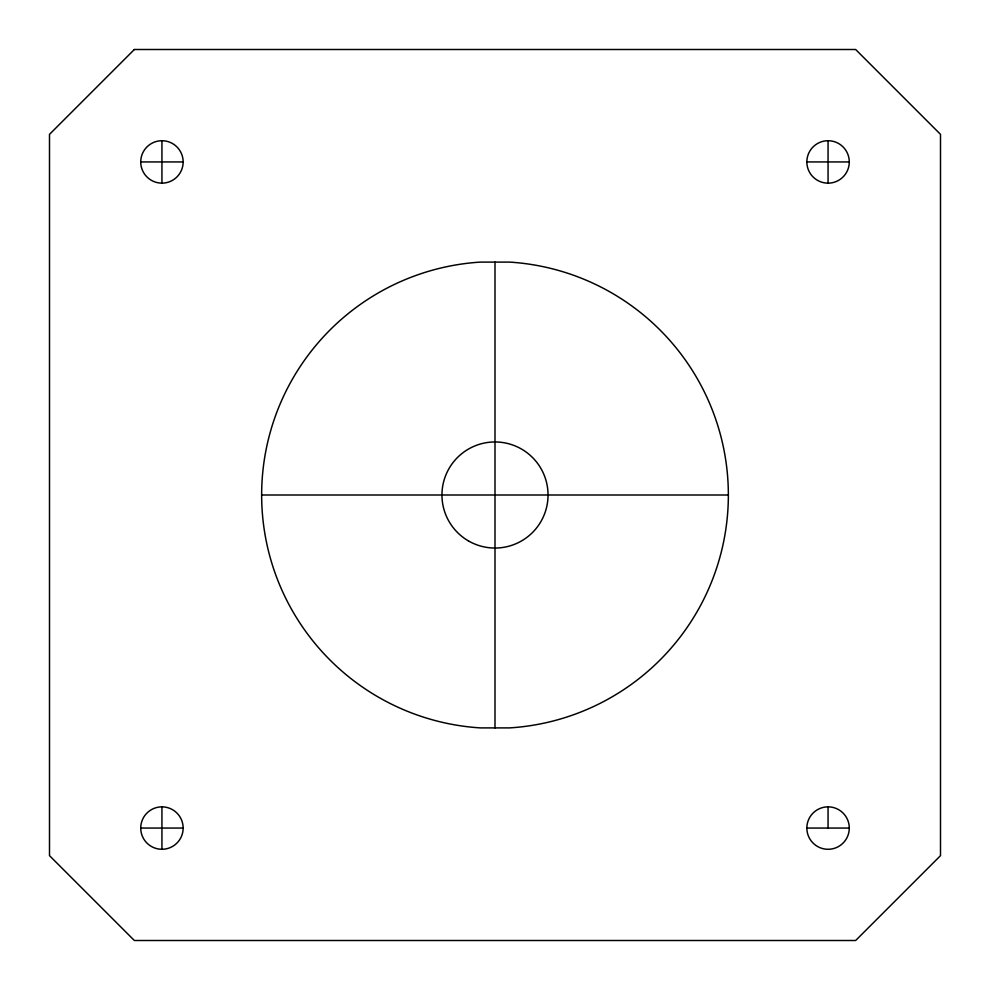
<?xml version="1.0" encoding="UTF-8"?>
<svg xmlns="http://www.w3.org/2000/svg" width="990" height="990" viewBox="0 0 990 990"><rect width="100%" height="100%" fill="white"/><g stroke="black" fill="none" stroke-linecap="round" stroke-linejoin="round"><path stroke-width="1.49" d="M140.716 161.939L183.15 161.939A21.211 21.211 0 0 0 151.334 143.562A21.211 21.211 0 0 0 151.334 180.304A21.211 21.211 0 0 0 183.15 161.939M806.85 161.939L849.284 161.939A21.211 21.211 0 0 1 817.455 180.304A21.211 21.211 0 0 1 817.455 143.562A21.211 21.211 0 0 1 849.284 161.939M261.645 495L728.355 495A233.355 233.355 0 0 0 509.652 262.103L480.348 262.103A233.355 233.355 0 0 0 261.645 495A233.355 233.355 0 0 0 480.348 727.898L509.652 727.898A233.355 233.355 0 0 0 728.355 495M140.716 828.061L183.15 828.061A21.211 21.211 0 0 1 151.334 846.438A21.211 21.211 0 0 1 151.334 809.696A21.211 21.211 0 0 1 183.15 828.061M806.85 828.061L849.284 828.061A21.211 21.211 0 0 1 817.455 846.438A21.211 21.211 0 0 1 817.455 809.696A21.211 21.211 0 0 1 849.284 828.061M828.061 140.716L828.061 183.15M828.061 806.85L828.061 828.061M495 262.103L495 727.898M161.939 140.716L161.939 183.15M161.939 806.85L161.939 849.284M134.355 49.5L49.5 134.355L49.5 855.645L134.355 940.5L855.645 940.5L940.5 855.645L940.5 134.355L855.645 49.5L134.355 49.5M468.48 540.936A53.039 53.039 0 0 0 548.039 495A53.039 53.039 0 0 0 468.48 449.064A53.039 53.039 0 0 0 468.48 540.936"/></g></svg>
